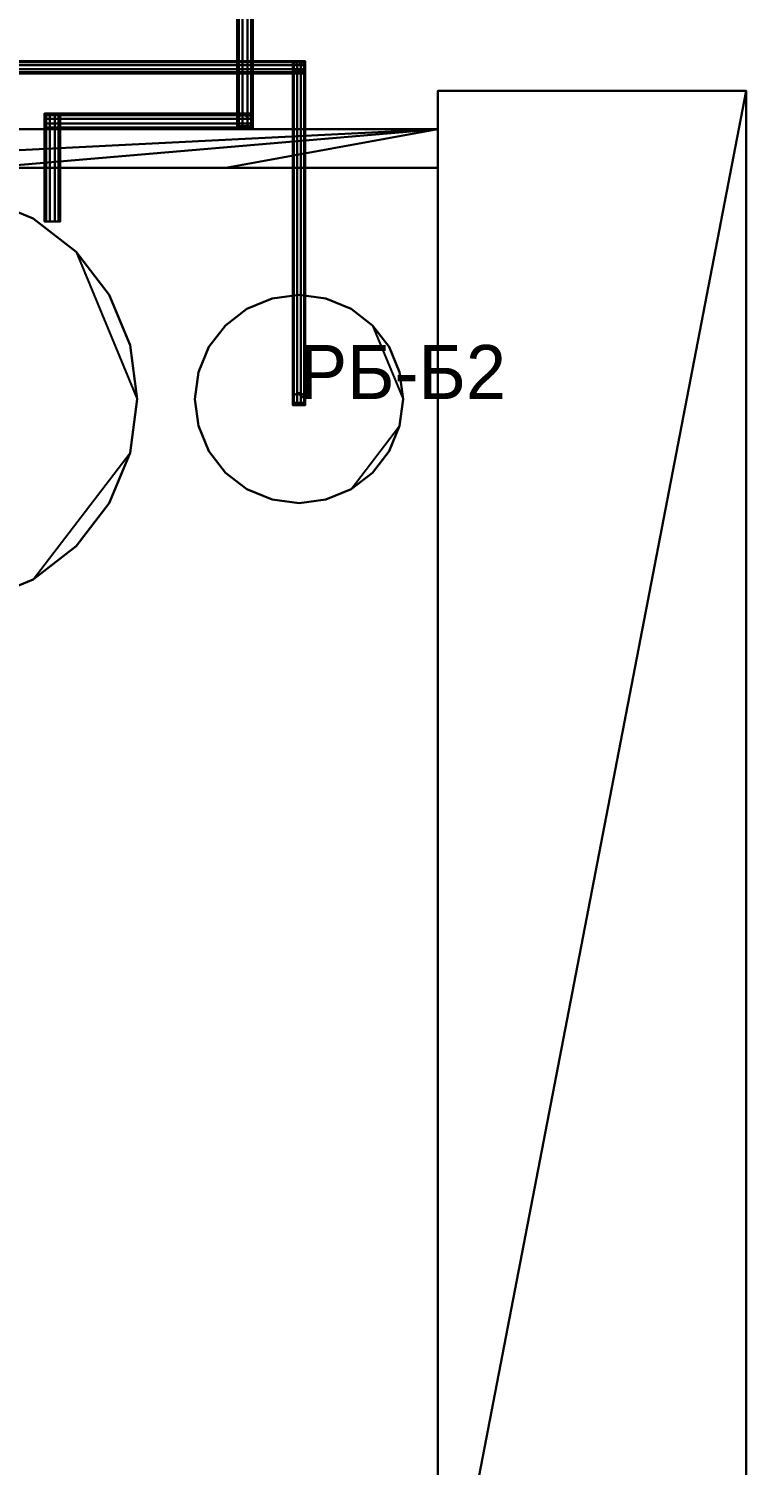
# Model space of a CAD drawing. Header units: millimetres. Extents: x -396 to 23232, y -842 to 31800.
# Drawn here: x 22301 to 23232, y 25618 to 27480 of the extents above; entities that cross this region are included whole.
import ezdxf

# ---------------------------------------------------------------- set-up
doc = ezdxf.new("R2010")
doc.units = ezdxf.units.MM
doc.layers.add('АР_3D_стены', color=8, linetype='Continuous')
doc.layers.add('ВК_3D_Марки', color=7, linetype='Continuous')
for name, color, linetype, true_color in [('ВК_3D_В1', 7, 'Continuous', 0x06b6d4), ('ВК_3D_Оборудование', 7, 'Continuous', 0xe2e8f0), ('ВК_3D_Т4', 7, 'Continuous', 0x84cc16)]:
    doc.layers.add(name, color=color, linetype=linetype, true_color=true_color)

msp = doc.modelspace()

# ---------------------------------------------------------------- texts
at = {"layer": 'ВК_3D_Марки'}
msp.add_text('РБ-Б2', height=70, dxfattribs=at).set_placement((22652, 27000, 1370))

# ---------------------------------------------------------------- meshes
at = {"layer": 'АР_3D_стены'}
mesh = msp.add_polyface(dxfattribs=at)
corners = [(19782.2, 26599.6), (19632.2, 26599.6), (19632.2, 26699.6), (19632.2, 26699.6, 3000), (19632.2, 26599.6, 3000), (19782.2, 26599.6, 3000), (21832.2, 26899.6), (21832.2, 26699.6), (19782.2, 26699.6), (19782.2, 26699.6, 3000), (21832.2, 26699.6, 3000), (21832.2, 26899.6, 3000), (22832.2, 27349.6), (22832.2, 27299.6), (22556.9, 27299.6), (22556.9, 27299.6, 3000), (22832.2, 27299.6, 3000), (22832.2, 27349.6, 3000), (21682.2, 27064.2), (21682.2, 27349.6), (21832.2, 27349.6), (21832.2, 27349.6, 3000), (21682.2, 27349.6, 3000), (21682.2, 27064.2, 3000), (19632.2, 27449.6), (19782.2, 27449.6), (19782.2, 26899.6), (19782.2, 26899.6, 3000), (19782.2, 27449.6, 3000), (19632.2, 27449.6, 3000), (19632.2, 26716.8), (19632.2, 26716.8, 3000), (22244.7, 27299.6), (22244.7, 27299.6, 3000), (21682.2, 26899.6), (21682.2, 26899.6, 3000), (19632.2, 27064.2), (19632.2, 27064.2, 3000), (19632.2, 26899.6), (19632.2, 26899.6, 3000), (21832.2, 27299.6), (21832.2, 27299.6, 3000)]
mesh.append_faces([[corners[k] for k in face] for face in [(0, 1, 2), (3, 4, 5), (6, 7, 8), (9, 10, 11), (12, 13, 14), (15, 16, 17), (18, 19, 20), (21, 22, 23), (24, 25, 26), (27, 28, 29), (0, 2, 30), (31, 3, 5), (12, 14, 32), (33, 15, 17), (34, 18, 20), (21, 23, 35), (36, 24, 26), (27, 29, 37), (0, 30, 38), (39, 31, 5), (12, 32, 40), (41, 33, 17), (38, 36, 26), (27, 37, 39), (8, 0, 38), (39, 5, 9), (20, 12, 40), (41, 17, 21), (8, 38, 26), (27, 39, 9), (34, 20, 40), (41, 21, 35), (8, 26, 34), (35, 27, 9), (34, 40, 6), (11, 41, 35), (6, 8, 34), (35, 9, 11), (36, 24, 29, 37), (24, 25, 28, 29), (25, 26, 27, 28), (26, 34, 35, 27), (34, 18, 23, 35), (18, 19, 22, 23), (19, 20, 21, 22), (20, 12, 17, 21), (12, 13, 16, 17), (13, 14, 15, 16), (14, 32, 33, 15), (32, 40, 41, 33), (40, 6, 11, 41), (6, 7, 10, 11), (7, 8, 9, 10), (8, 0, 5, 9), (0, 1, 4, 5), (1, 2, 3, 4), (2, 30, 31, 3), (30, 38, 39, 31), (38, 36, 37, 39)]])
mesh = msp.add_polyface(dxfattribs=at)
corners = [(22832.2, 23999.6), (22432.2, 23999.6), (22432.2, 24799.6), (22432.2, 24799.6, 3000), (22432.2, 23999.6, 3000), (22832.2, 23999.6, 3000), (22432.2, 25199.6), (22832.2, 25199.6), (22832.2, 25199.6, 3000), (22432.2, 25199.6, 3000), (23232.2, 23999.6), (23232.2, 23999.6, 3000), (22832.2, 25327.2), (22832.2, 25327.2, 3000), (22832.2, 27399.6), (23232.2, 27399.6), (23232.2, 27399.6, 3000), (22832.2, 27399.6, 3000), (22832.2, 26899.6), (22832.2, 26899.6, 3000), (23232.2, 26899.6), (23232.2, 26899.6, 3000), (23232.2, 25199.6), (23232.2, 25199.6, 3000), (23232.2, 24799.6), (23232.2, 24799.6, 3000)]
mesh.append_faces([[corners[k] for k in face] for face in [(0, 1, 2), (3, 4, 5), (2, 6, 7), (8, 9, 3), (10, 0, 2), (3, 5, 11), (10, 2, 7), (8, 3, 11), (10, 7, 12), (13, 8, 11), (12, 14, 15), (16, 17, 13), (15, 10, 12), (13, 11, 16), (2, 6, 9, 3), (6, 7, 8, 9), (7, 12, 13, 8), (12, 18, 19, 13), (18, 18, 19, 19), (18, 14, 17, 19), (14, 15, 16, 17), (15, 20, 21, 16), (20, 20, 21, 21), (20, 22, 23, 21), (22, 24, 25, 23), (24, 24, 25, 25), (24, 10, 11, 25), (10, 0, 5, 11), (0, 1, 4, 5), (1, 2, 3, 4), (2, 2, 3, 3)]])
at = {"layer": 'ВК_3D_В1'}
mesh = msp.add_polyface(dxfattribs=at)
corners = [(22009, 27438, 370), (22009, 27436.5, 374.7), (22660, 27436.5, 374.7), (22660, 27438, 370), (22009, 27432.5, 377.6), (22660, 27432.5, 377.6), (22009, 27427.5, 377.6), (22660, 27427.5, 377.6), (22009, 27423.5, 374.7), (22660, 27423.5, 374.7), (22009, 27422, 370), (22660, 27422, 370), (22009, 27423.5, 365.3), (22660, 27423.5, 365.3), (22009, 27427.5, 362.4), (22660, 27427.5, 362.4), (22009, 27432.5, 362.4), (22660, 27432.5, 362.4), (22009, 27436.5, 365.3), (22660, 27436.5, 365.3)]
mesh.append_faces([[corners[k] for k in face] for face in [(0, 1, 2, 3), (1, 4, 5, 2), (4, 6, 7, 5), (6, 8, 9, 7), (8, 10, 11, 9), (10, 12, 13, 11), (12, 14, 15, 13), (14, 16, 17, 15), (16, 18, 19, 17), (18, 0, 3, 19), (18, 16, 14, 12), (3, 2, 5, 7)]])
mesh = msp.add_polyface(dxfattribs=at)
corners = [(22660, 27438, 800), (22658.5, 27438, 804.7), (22658.5, 26992, 804.7), (22660, 26992, 800), (22654.5, 27438, 807.6), (22654.5, 26992, 807.6), (22649.5, 27438, 807.6), (22649.5, 26992, 807.6), (22645.5, 27438, 804.7), (22645.5, 26992, 804.7), (22644, 27438, 800), (22644, 26992, 800), (22645.5, 27438, 795.3), (22645.5, 26992, 795.3), (22649.5, 27438, 792.4), (22649.5, 26992, 792.4), (22654.5, 27438, 792.4), (22654.5, 26992, 792.4), (22658.5, 27438, 795.3), (22658.5, 26992, 795.3)]
mesh.append_faces([[corners[k] for k in face] for face in [(0, 1, 2, 3), (1, 4, 5, 2), (4, 6, 7, 5), (6, 8, 9, 7), (8, 10, 11, 9), (10, 12, 13, 11), (12, 14, 15, 13), (14, 16, 17, 15), (16, 18, 19, 17), (18, 0, 3, 19), (18, 16, 14, 12), (3, 2, 5, 7)]])
mesh = msp.add_polyface(dxfattribs=at)
corners = [(22660, 27430, 362), (22658.5, 27434.7, 362), (22658.5, 27434.7, 808), (22660, 27430, 808), (22654.5, 27437.6, 362), (22654.5, 27437.6, 808), (22649.5, 27437.6, 362), (22649.5, 27437.6, 808), (22645.5, 27434.7, 362), (22645.5, 27434.7, 808), (22644, 27430, 362), (22644, 27430, 808), (22645.5, 27425.3, 362), (22645.5, 27425.3, 808), (22649.5, 27422.4, 362), (22649.5, 27422.4, 808), (22654.5, 27422.4, 362), (22654.5, 27422.4, 808), (22658.5, 27425.3, 362), (22658.5, 27425.3, 808)]
mesh.append_faces([[corners[k] for k in face] for face in [(0, 1, 2, 3), (1, 4, 5, 2), (4, 6, 7, 5), (6, 8, 9, 7), (8, 10, 11, 9), (10, 12, 13, 11), (12, 14, 15, 13), (14, 16, 17, 15), (16, 18, 19, 17), (18, 0, 3, 19), (18, 16, 14, 12), (3, 2, 5, 7)]])
mesh = msp.add_polyface(dxfattribs=at)
corners = [(22660, 27000, 792), (22658.5, 27004.7, 792), (22658.5, 27004.7, 858), (22660, 27000, 858), (22654.5, 27007.6, 792), (22654.5, 27007.6, 858), (22649.5, 27007.6, 792), (22649.5, 27007.6, 858), (22645.5, 27004.7, 792), (22645.5, 27004.7, 858), (22644, 27000, 792), (22644, 27000, 858), (22645.5, 26995.3, 792), (22645.5, 26995.3, 858), (22649.5, 26992.4, 792), (22649.5, 26992.4, 858), (22654.5, 26992.4, 792), (22654.5, 26992.4, 858), (22658.5, 26995.3, 792), (22658.5, 26995.3, 858)]
mesh.append_faces([[corners[k] for k in face] for face in [(0, 1, 2, 3), (1, 4, 5, 2), (4, 6, 7, 5), (6, 8, 9, 7), (8, 10, 11, 9), (10, 12, 13, 11), (12, 14, 15, 13), (14, 16, 17, 15), (16, 18, 19, 17), (18, 0, 3, 19), (18, 16, 14, 12), (3, 2, 5, 7)]])
at = {"layer": 'ВК_3D_Оборудование', "color": 254, "true_color": 0xcbd5e1}
mesh = msp.add_polyface(dxfattribs=at)
corners = [(22442, 27000), (22432.8, 27069.9), (22432.8, 27069.9, 1250), (22442, 27000, 1250), (22405.8, 27135), (22405.8, 27135, 1250), (22362.9, 27190.9), (22362.9, 27190.9, 1250), (22307, 27233.8), (22307, 27233.8, 1250), (22241.9, 27260.8), (22241.9, 27260.8, 1250), (22172, 27270), (22172, 27270, 1250), (22102.1, 27260.8), (22102.1, 27260.8, 1250), (22037, 27233.8), (22037, 27233.8, 1250), (21981.1, 27190.9), (21981.1, 27190.9, 1250), (21938.2, 27135), (21938.2, 27135, 1250), (21911.2, 27069.9), (21911.2, 27069.9, 1250), (21902, 27000), (21902, 27000, 1250), (21911.2, 26930.1), (21911.2, 26930.1, 1250), (21938.2, 26865), (21938.2, 26865, 1250), (21981.1, 26809.1), (21981.1, 26809.1, 1250), (22037, 26766.2), (22037, 26766.2, 1250), (22102.1, 26739.2), (22102.1, 26739.2, 1250), (22172, 26730), (22172, 26730, 1250), (22241.9, 26739.2), (22241.9, 26739.2, 1250), (22307, 26766.2), (22307, 26766.2, 1250), (22362.9, 26809.1), (22362.9, 26809.1, 1250), (22405.8, 26865), (22405.8, 26865, 1250), (22432.8, 26930.1), (22432.8, 26930.1, 1250)]
mesh.append_faces([[corners[k] for k in face] for face in [(0, 1, 2, 3), (1, 4, 5, 2), (4, 6, 7, 5), (6, 8, 9, 7), (8, 10, 11, 9), (10, 12, 13, 11), (12, 14, 15, 13), (14, 16, 17, 15), (16, 18, 19, 17), (18, 20, 21, 19), (20, 22, 23, 21), (22, 24, 25, 23), (24, 26, 27, 25), (26, 28, 29, 27), (28, 30, 31, 29), (30, 32, 33, 31), (32, 34, 35, 33), (34, 36, 37, 35), (36, 38, 39, 37), (38, 40, 41, 39), (40, 42, 43, 41), (42, 44, 45, 43), (44, 46, 47, 45), (46, 0, 3, 47), (46, 44, 42, 40), (3, 2, 5, 7)]])
at = {"layer": 'ВК_3D_Оборудование', "color": 254, "true_color": 0xe2e8f0}
mesh = msp.add_polyface(dxfattribs=at)
corners = [(22787, 27000, 850), (22782.4, 27034.9, 850), (22782.4, 27034.9, 1250), (22787, 27000, 1250), (22768.9, 27067.5, 850), (22768.9, 27067.5, 1250), (22747.5, 27095.5, 850), (22747.5, 27095.5, 1250), (22719.5, 27116.9, 850), (22719.5, 27116.9, 1250), (22686.9, 27130.4, 850), (22686.9, 27130.4, 1250), (22652, 27135, 850), (22652, 27135, 1250), (22617.1, 27130.4, 850), (22617.1, 27130.4, 1250), (22584.5, 27116.9, 850), (22584.5, 27116.9, 1250), (22556.5, 27095.5, 850), (22556.5, 27095.5, 1250), (22535.1, 27067.5, 850), (22535.1, 27067.5, 1250), (22521.6, 27034.9, 850), (22521.6, 27034.9, 1250), (22517, 27000, 850), (22517, 27000, 1250), (22521.6, 26965.1, 850), (22521.6, 26965.1, 1250), (22535.1, 26932.5, 850), (22535.1, 26932.5, 1250), (22556.5, 26904.5, 850), (22556.5, 26904.5, 1250), (22584.5, 26883.1, 850), (22584.5, 26883.1, 1250), (22617.1, 26869.6, 850), (22617.1, 26869.6, 1250), (22652, 26865, 850), (22652, 26865, 1250), (22686.9, 26869.6, 850), (22686.9, 26869.6, 1250), (22719.5, 26883.1, 850), (22719.5, 26883.1, 1250), (22747.5, 26904.5, 850), (22747.5, 26904.5, 1250), (22768.9, 26932.5, 850), (22768.9, 26932.5, 1250), (22782.4, 26965.1, 850), (22782.4, 26965.1, 1250)]
mesh.append_faces([[corners[k] for k in face] for face in [(0, 1, 2, 3), (1, 4, 5, 2), (4, 6, 7, 5), (6, 8, 9, 7), (8, 10, 11, 9), (10, 12, 13, 11), (12, 14, 15, 13), (14, 16, 17, 15), (16, 18, 19, 17), (18, 20, 21, 19), (20, 22, 23, 21), (22, 24, 25, 23), (24, 26, 27, 25), (26, 28, 29, 27), (28, 30, 31, 29), (30, 32, 33, 31), (32, 34, 35, 33), (34, 36, 37, 35), (36, 38, 39, 37), (38, 40, 41, 39), (40, 42, 43, 41), (42, 44, 45, 43), (44, 46, 47, 45), (46, 0, 3, 47), (46, 44, 42, 40), (3, 2, 5, 7)]])
at = {"layer": 'ВК_3D_Т4'}
mesh = msp.add_polyface(dxfattribs=at)
corners = [(22592, 28060, 450), (22590.1, 28060, 455.9), (22590.1, 27350, 455.9), (22592, 27350, 450), (22585.1, 28060, 459.5), (22585.1, 27350, 459.5), (22578.9, 28060, 459.5), (22578.9, 27350, 459.5), (22573.9, 28060, 455.9), (22573.9, 27350, 455.9), (22572, 28060, 450), (22572, 27350, 450), (22573.9, 28060, 444.1), (22573.9, 27350, 444.1), (22578.9, 28060, 440.5), (22578.9, 27350, 440.5), (22585.1, 28060, 440.5), (22585.1, 27350, 440.5), (22590.1, 28060, 444.1), (22590.1, 27350, 444.1)]
mesh.append_faces([[corners[k] for k in face] for face in [(0, 1, 2, 3), (1, 4, 5, 2), (4, 6, 7, 5), (6, 8, 9, 7), (8, 10, 11, 9), (10, 12, 13, 11), (12, 14, 15, 13), (14, 16, 17, 15), (16, 18, 19, 17), (18, 0, 3, 19), (18, 16, 14, 12), (3, 2, 5, 7)]])
mesh = msp.add_polyface(dxfattribs=at)
corners = [(22592, 27350, 650), (22592, 27351.9, 655.9), (22322, 27351.9, 655.9), (22322, 27350, 650), (22592, 27356.9, 659.5), (22322, 27356.9, 659.5), (22592, 27363.1, 659.5), (22322, 27363.1, 659.5), (22592, 27368.1, 655.9), (22322, 27368.1, 655.9), (22592, 27370, 650), (22322, 27370, 650), (22592, 27368.1, 644.1), (22322, 27368.1, 644.1), (22592, 27363.1, 640.5), (22322, 27363.1, 640.5), (22592, 27356.9, 640.5), (22322, 27356.9, 640.5), (22592, 27351.9, 644.1), (22322, 27351.9, 644.1)]
mesh.append_faces([[corners[k] for k in face] for face in [(0, 1, 2, 3), (1, 4, 5, 2), (4, 6, 7, 5), (6, 8, 9, 7), (8, 10, 11, 9), (10, 12, 13, 11), (12, 14, 15, 13), (14, 16, 17, 15), (16, 18, 19, 17), (18, 0, 3, 19), (18, 16, 14, 12), (3, 2, 5, 7)]])
mesh = msp.add_polyface(dxfattribs=at)
corners = [(22342, 27370, 650), (22340.1, 27370, 655.9), (22340.1, 27230, 655.9), (22342, 27230, 650), (22335.1, 27370, 659.5), (22335.1, 27230, 659.5), (22328.9, 27370, 659.5), (22328.9, 27230, 659.5), (22323.9, 27370, 655.9), (22323.9, 27230, 655.9), (22322, 27370, 650), (22322, 27230, 650), (22323.9, 27370, 644.1), (22323.9, 27230, 644.1), (22328.9, 27370, 640.5), (22328.9, 27230, 640.5), (22335.1, 27370, 640.5), (22335.1, 27230, 640.5), (22340.1, 27370, 644.1), (22340.1, 27230, 644.1)]
mesh.append_faces([[corners[k] for k in face] for face in [(0, 1, 2, 3), (1, 4, 5, 2), (4, 6, 7, 5), (6, 8, 9, 7), (8, 10, 11, 9), (10, 12, 13, 11), (12, 14, 15, 13), (14, 16, 17, 15), (16, 18, 19, 17), (18, 0, 3, 19), (18, 16, 14, 12), (3, 2, 5, 7)]])
mesh = msp.add_polyface(dxfattribs=at)
corners = [(22592, 27360, 440), (22590.1, 27365.9, 440), (22590.1, 27365.9, 660), (22592, 27360, 660), (22585.1, 27369.5, 440), (22585.1, 27369.5, 660), (22578.9, 27369.5, 440), (22578.9, 27369.5, 660), (22573.9, 27365.9, 440), (22573.9, 27365.9, 660), (22572, 27360, 440), (22572, 27360, 660), (22573.9, 27354.1, 440), (22573.9, 27354.1, 660), (22578.9, 27350.5, 440), (22578.9, 27350.5, 660), (22585.1, 27350.5, 440), (22585.1, 27350.5, 660), (22590.1, 27354.1, 440), (22590.1, 27354.1, 660)]
mesh.append_faces([[corners[k] for k in face] for face in [(0, 1, 2, 3), (1, 4, 5, 2), (4, 6, 7, 5), (6, 8, 9, 7), (8, 10, 11, 9), (10, 12, 13, 11), (12, 14, 15, 13), (14, 16, 17, 15), (16, 18, 19, 17), (18, 0, 3, 19), (18, 16, 14, 12), (3, 2, 5, 7)]])

doc.saveas('drawing.dxf')
